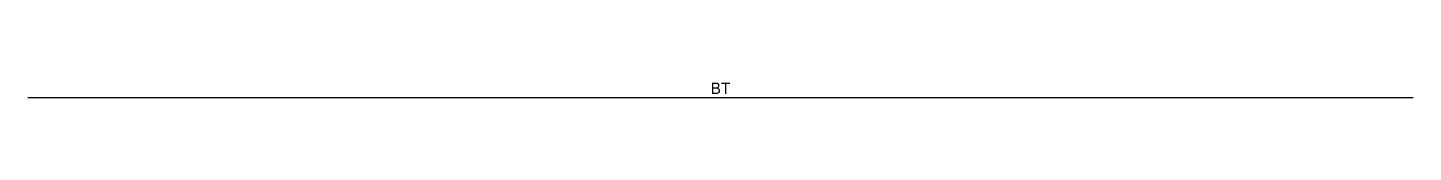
# Model space of a CAD drawing. Extents: x 152 to 457, y 0 to 3.
import ezdxf
from ezdxf.enums import TextEntityAlignment as Align

# ---------------------------------------------------------------- set-up
doc = ezdxf.new("R2010")
doc.units = 0
doc.header["$LTSCALE"] = 0.375

msp = doc.modelspace()

# ---------------------------------------------------------------- linework, layer by layer
msp.add_line((152.4, 0), (457.2, 0))

# ---------------------------------------------------------------- texts
msp.add_attdef('BT', text='W310x33', height=2.5).set_placement((304.8, 0), align=Align.BOTTOM_CENTER)

doc.saveas('drawing.dxf')
